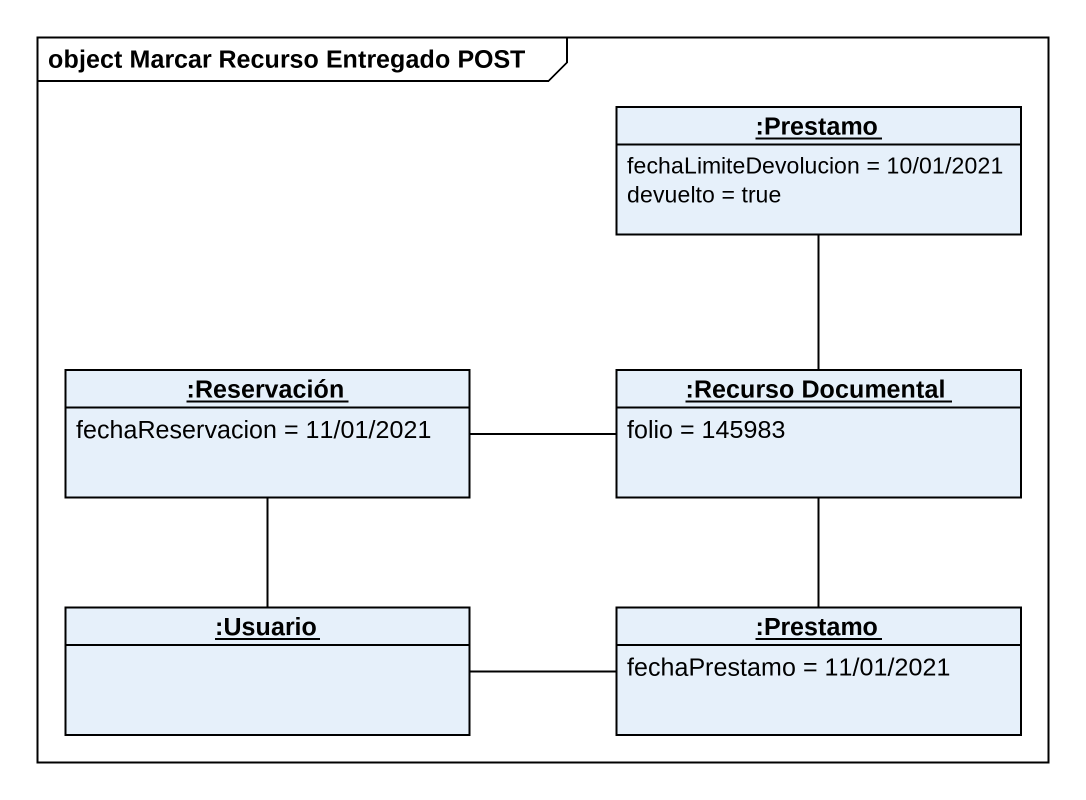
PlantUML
@startuml
mainframe object Marcar Recurso Entregado POST
hide circle
hide empty members
object ":Prestamo" as Prestamo {
  fechaLimiteDevolucion = 10/01/2021
  devuelto = true
}
object ":Reservación" as Reservación {
  fechaReservacion = 11/01/2021
}
object ":Recurso Documental" as Recurso_Documental {
  folio = 145983
}
object ":Usuario" as Usuario
object ":Prestamo" as Prestamo_2 {
  fechaPrestamo = 11/01/2021
}
Reservación -right- Recurso_Documental
Recurso_Documental -up- Prestamo
Usuario -up- Reservación
Usuario -right- Prestamo_2
Prestamo_2 -up- Recurso_Documental
@enduml
